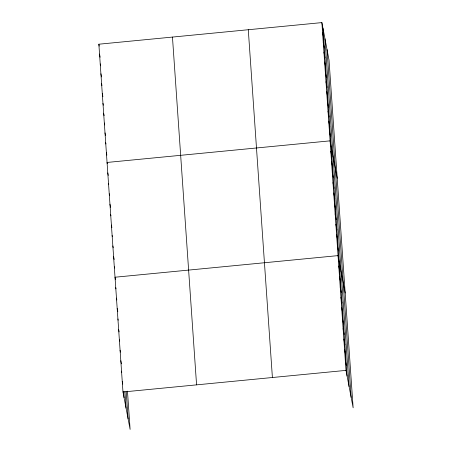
<?xml version="1.0" encoding="UTF-8"?>
<svg xmlns="http://www.w3.org/2000/svg" width="452" height="452" viewBox="0 0 452 452"><rect width="100%" height="100%" fill="white"/><g stroke="black" fill="none" stroke-linecap="round" stroke-linejoin="round"><path stroke-width="0.68" d="M127.464 391.144L130.114 429.4L122.978 391.991L98.858 44.206L321.886 22.6L329.022 60.009L353.142 407.794L346 370.386L321.886 22.6M122.978 391.991L346 370.386M322.57 32.454L323.66 38.171M323.253 42.307L324.344 48.031M323.931 52.161L325.028 57.884M324.615 62.014L325.711 67.738M325.299 71.868L326.395 77.591M325.982 81.722L327.073 87.445M326.666 91.581L327.756 97.299M327.35 101.434L328.44 107.152M328.033 111.288L329.124 117.006M328.717 121.142L329.807 126.859M329.401 130.995L330.491 136.713M337.22 178.257L330.084 140.849L107.062 162.449L107.305 163.72M330.807 151.284L331.898 157.002M331.531 161.714L332.621 167.438M332.254 172.15L333.344 177.868M332.977 182.585L334.068 188.303M333.7 193.015L334.791 198.739M334.423 203.451L335.52 209.169M335.152 213.886L336.243 219.604M335.876 224.316L336.966 230.04M336.599 234.752L337.689 240.47M337.322 245.187L338.412 250.905M345.181 293.026L338.045 255.617L115.023 277.223L115.503 279.765M338.768 266.053L339.859 271.771M339.492 276.483L340.582 282.206M340.215 286.918L341.305 292.642M340.938 297.354L342.028 303.072M341.661 307.784L342.752 313.507M342.384 318.219L343.475 323.943M343.108 328.655L344.198 334.373M343.831 339.085L344.921 344.808M344.554 349.52L345.644 355.244M345.277 359.956L346.373 365.674M98.858 44.206L99.225 46.11M99.542 54.059L100.152 57.234M100.225 63.913L100.593 65.817M100.909 73.766L101.519 76.942M101.593 83.62L101.96 85.524M102.276 93.474L102.886 96.649M102.96 103.327L103.327 105.231M103.644 113.181L104.129 115.723M104.327 123.034L104.689 124.944M105.011 132.888L105.497 135.43M105.695 142.742L105.937 144.013M106.378 152.595L106.864 155.138M107.785 172.884L108.271 175.427M108.508 183.32L108.751 184.591M109.231 193.75L109.593 195.659M109.955 204.185L110.559 207.366M110.678 214.621L110.921 215.892M111.401 225.051L111.887 227.593M112.124 235.486L112.367 236.758M112.847 245.922L113.215 247.826M113.571 256.352L114.181 259.533M114.299 266.787L114.537 268.059M115.746 287.653L115.989 288.924M116.469 298.088L116.831 299.998M117.192 308.524L117.797 311.699M117.915 318.954L118.158 320.225M118.639 329.389L119.125 331.932M119.362 339.825L119.605 341.096M120.085 350.255L120.447 352.164M120.808 360.69L121.413 363.866M121.531 371.126L121.774 372.397M122.255 381.556L122.741 384.098M327.028 49.55L351.142 397.342M324.971 38.776L349.091 386.567M322.977 28.318L347.096 376.109M248.284 29.73L272.403 377.516M172.461 37.075L196.575 384.861M126.238 391.816L128.119 418.942M124.91 391.477L126.068 408.167M123.639 391.449L124.068 397.709"/></g></svg>
